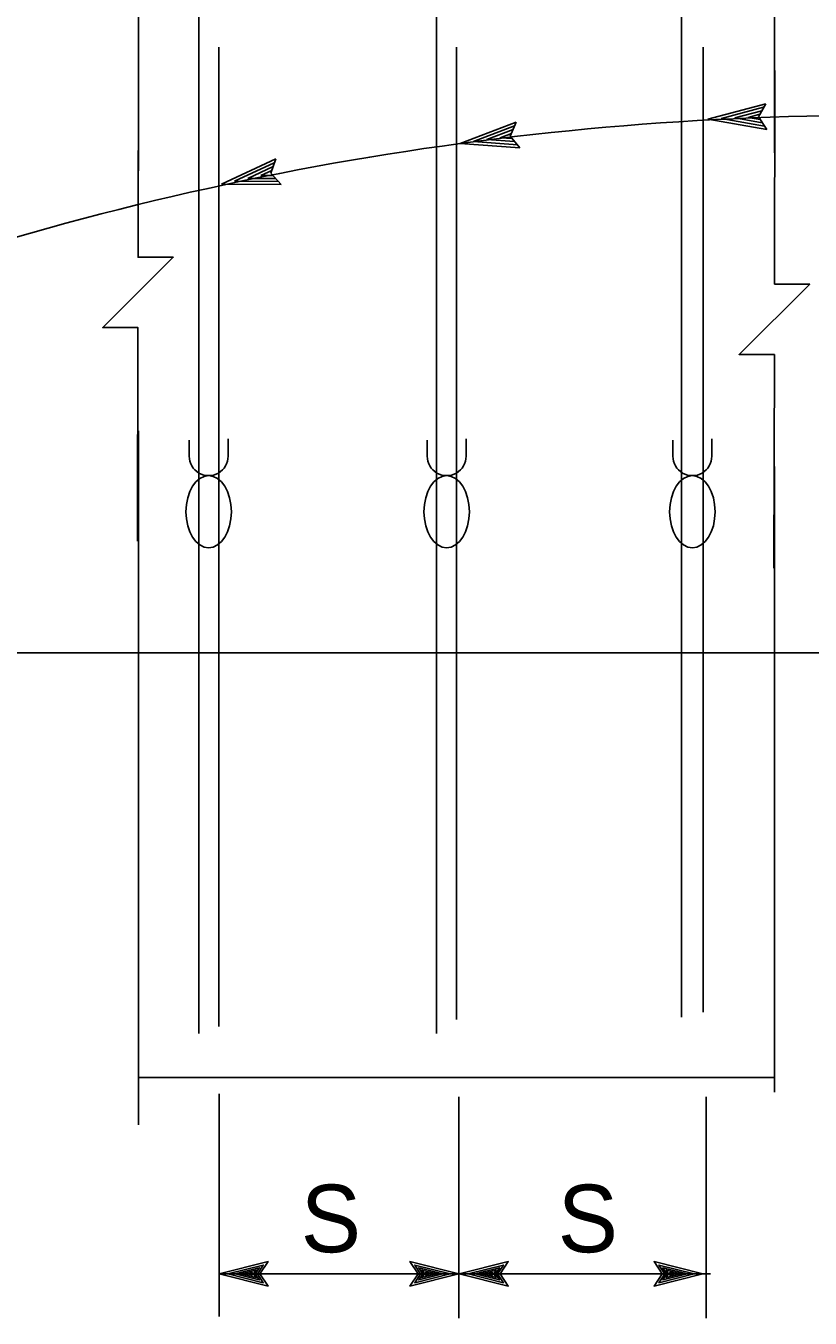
# Model space of a CAD drawing. Extents: x 0 to 2.83, y 0 to 1.83.
# Drawn here: x 0.5051 to 0.6405, y 1.2483 to 1.4714 of the extents above; entities that cross this region are included whole.
import ezdxf

# ---------------------------------------------------------------- set-up
doc = ezdxf.new("R2010")
doc.units = 0
for name, color, linetype in [('212 Leaders and Dim Lines', 7, 'Continuous'), ('213 Rebar', 7, 'Continuous'), ('251 Masonry', 7, 'Continuous'), ('256 Not Assigned', 7, 'Continuous')]:
    doc.layers.add(name, color=color, linetype=linetype)

msp = doc.modelspace()

# ---------------------------------------------------------------- linework, layer by layer
at = {"layer": '212 Leaders and Dim Lines'}
for p, q in [((0.5384825826812786, 1.248557268592342), (0.5384825826812786, 1.2870346993068482)), ((0.5798523791694459, 1.2482829630367867), (0.5798523791694459, 1.286484352084626)), ((0.6225453327900005, 1.2482829630367867), (0.6225453327900005, 1.286484352084626)), ((0.5384825826812786, 1.2559261922564369), (0.6233084162763506, 1.2559261922564369))]:
    msp.add_line(p, q, dxfattribs=at)
for points in [[(0.5384825826812786, 1.2559261922564369), (0.5469200827342621, 1.253813345007723), (0.5455190410411036, 1.2559261922564369), (0.5469200827342621, 1.2580381714231035), (0.5384825826812786, 1.2559261922564369)], [(0.5384825826812786, 1.2559261922564369), (0.5469200827342621, 1.253813345007723), (0.5455190410411036, 1.2559261922564369), (0.5469200827342621, 1.2580381714231035), (0.5384825826812786, 1.2559261922564369)], [(0.5399808465966592, 1.2559261922564369), (0.5460980341231509, 1.2543923380632784), (0.5450798049299925, 1.2559261922564369), (0.5460980341231509, 1.257459178367548), (0.5399808465966592, 1.2559261922564369)], [(0.5399808465966592, 1.2559261922564369), (0.5460980341231509, 1.2543923380632784), (0.5450798049299925, 1.2559261922564369), (0.5460980341231509, 1.257459178367548), (0.5399808465966592, 1.2559261922564369)], [(0.541236922985548, 1.2559261922564369), (0.5454035896522147, 1.2548784491743894), (0.5447091452077703, 1.2559261922564369), (0.5454035896522147, 1.2569730672564368), (0.541236922985548, 1.2559261922564369)], [(0.541236922985548, 1.2559261922564369), (0.5454035896522147, 1.2548784491743894), (0.5447091452077703, 1.2559261922564369), (0.5454035896522147, 1.2569730672564368), (0.541236922985548, 1.2559261922564369)], [(0.5422725132633258, 1.2559261922564369), (0.5448367493744369, 1.255277754729945), (0.5444140063188814, 1.2559261922564369), (0.5448367493744369, 1.2565737617008812), (0.5422725132633258, 1.2559261922564369)], [(0.5422725132633258, 1.2559261922564369), (0.5448367493744369, 1.255277754729945), (0.5444140063188814, 1.2559261922564369), (0.5448367493744369, 1.2565737617008812), (0.5422725132633258, 1.2559261922564369)], [(0.5423393535411036, 1.25618921308977), (0.5442291104855481, 1.2557117825077229), (0.5440884854855481, 1.2559261922564369), (0.5442291104855481, 1.2561397339231035), (0.5423393535411036, 1.255662303341056)], [(0.5423393535411036, 1.25618921308977), (0.5442291104855481, 1.2557117825077229), (0.5440884854855481, 1.2559261922564369), (0.5442291104855481, 1.2561397339231035), (0.5423393535411036, 1.255662303341056)], [(0.5798523791694459, 1.2559261922564369), (0.5714148791164623, 1.2580381714231035), (0.5728150527540652, 1.2559261922564369), (0.5714148791164623, 1.253813345007723), (0.5798523791694459, 1.2559261922564369)], [(0.5798523791694459, 1.2559261922564369), (0.5714148791164623, 1.2580381714231035), (0.5728150527540652, 1.2559261922564369), (0.5714148791164623, 1.253813345007723), (0.5798523791694459, 1.2559261922564369)], [(0.5783532471985097, 1.2559261922564369), (0.5722369277275734, 1.257459178367548), (0.5732551569207318, 1.2559261922564369), (0.5722369277275734, 1.2543923380632784), (0.5783532471985097, 1.2559261922564369)], [(0.5783532471985097, 1.2559261922564369), (0.5722369277275734, 1.257459178367548), (0.5732551569207318, 1.2559261922564369), (0.5722369277275734, 1.2543923380632784), (0.5783532471985097, 1.2559261922564369)], [(0.5770980388651763, 1.2559261922564369), (0.5729313721985096, 1.2569730672564368), (0.5736258166429541, 1.2559261922564369), (0.5729313721985096, 1.2548784491743894), (0.5770980388651763, 1.2559261922564369)], [(0.5770980388651763, 1.2559261922564369), (0.5729313721985096, 1.2569730672564368), (0.5736258166429541, 1.2559261922564369), (0.5729313721985096, 1.2548784491743894), (0.5770980388651763, 1.2559261922564369)], [(0.576061580531843, 1.2559261922564369), (0.5734982124762874, 1.2565737617008812), (0.573920955531843, 1.2559261922564369), (0.5734982124762874, 1.255277754729945), (0.576061580531843, 1.2559261922564369)], [(0.576061580531843, 1.2559261922564369), (0.5734982124762874, 1.2565737617008812), (0.573920955531843, 1.2559261922564369), (0.5734982124762874, 1.255277754729945), (0.576061580531843, 1.2559261922564369)], [(0.5759956083096207, 1.255662303341056), (0.5741058513651763, 1.2561397339231035), (0.5742464763651762, 1.2559261922564369), (0.5741058513651763, 1.2557117825077229), (0.5759956083096207, 1.25618921308977)], [(0.5759956083096207, 1.255662303341056), (0.5741058513651763, 1.2561397339231035), (0.5742464763651762, 1.2559261922564369), (0.5741058513651763, 1.2557117825077229), (0.5759956083096207, 1.25618921308977)], [(0.5799480266153855, 1.2559261922564369), (0.5883855266418773, 1.253813345007723), (0.5869853530307662, 1.2559261922564369), (0.5883855266418773, 1.2580381714231035), (0.5799480266153855, 1.2559261922564369)], [(0.5799480266153855, 1.2559261922564369), (0.5883855266418773, 1.253813345007723), (0.5869853530307662, 1.2559261922564369), (0.5883855266418773, 1.2580381714231035), (0.5799480266153855, 1.2559261922564369)], [(0.58144715855983, 1.2559261922564369), (0.5875634780307661, 1.2543923380632784), (0.5865452488640995, 1.2559261922564369), (0.5875634780307661, 1.257459178367548), (0.58144715855983, 1.2559261922564369)], [(0.58144715855983, 1.2559261922564369), (0.5875634780307661, 1.2543923380632784), (0.5865452488640995, 1.2559261922564369), (0.5875634780307661, 1.257459178367548), (0.58144715855983, 1.2559261922564369)], [(0.5827023668931633, 1.2559261922564369), (0.5868690335863217, 1.2548784491743894), (0.5861745891418773, 1.2559261922564369), (0.5868690335863217, 1.2569730672564368), (0.5827023668931633, 1.2559261922564369)], [(0.5827023668931633, 1.2559261922564369), (0.5868690335863217, 1.2548784491743894), (0.5861745891418773, 1.2559261922564369), (0.5868690335863217, 1.2569730672564368), (0.5827023668931633, 1.2559261922564369)], [(0.5837388252264967, 1.2559261922564369), (0.5863021933085439, 1.255277754729945), (0.5858794502529884, 1.2559261922564369), (0.5863021933085439, 1.2565737617008812), (0.5837388252264967, 1.2559261922564369)], [(0.5837388252264967, 1.2559261922564369), (0.5863021933085439, 1.255277754729945), (0.5858794502529884, 1.2559261922564369), (0.5863021933085439, 1.2565737617008812), (0.5837388252264967, 1.2559261922564369)], [(0.5838047974487188, 1.25618921308977), (0.5856945543931633, 1.2557117825077229), (0.5855539293931633, 1.2559261922564369), (0.5856945543931633, 1.2561397339231035), (0.5838047974487188, 1.255662303341056)], [(0.5838047974487188, 1.25618921308977), (0.5856945543931633, 1.2557117825077229), (0.5855539293931633, 1.2559261922564369), (0.5856945543931633, 1.2561397339231035), (0.5838047974487188, 1.255662303341056)], [(0.6220227820487397, 1.2559261922564369), (0.613585282022248, 1.2580381714231035), (0.6149854556333592, 1.2559261922564369), (0.613585282022248, 1.253813345007723), (0.6220227820487397, 1.2559261922564369)], [(0.6220227820487397, 1.2559261922564369), (0.613585282022248, 1.2580381714231035), (0.6149854556333592, 1.2559261922564369), (0.613585282022248, 1.253813345007723), (0.6220227820487397, 1.2559261922564369)], [(0.6205236501042953, 1.2559261922564369), (0.6144073306333592, 1.257459178367548), (0.6154255598000258, 1.2559261922564369), (0.6144073306333592, 1.2543923380632784), (0.6205236501042953, 1.2559261922564369)], [(0.6205236501042953, 1.2559261922564369), (0.6144073306333592, 1.257459178367548), (0.6154255598000258, 1.2559261922564369), (0.6144073306333592, 1.2543923380632784), (0.6205236501042953, 1.2559261922564369)], [(0.619268441770962, 1.2559261922564369), (0.6151017750778036, 1.2569730672564368), (0.6157962195222481, 1.2559261922564369), (0.6151017750778036, 1.2548784491743894), (0.619268441770962, 1.2559261922564369)], [(0.619268441770962, 1.2559261922564369), (0.6151017750778036, 1.2569730672564368), (0.6157962195222481, 1.2559261922564369), (0.6151017750778036, 1.2548784491743894), (0.619268441770962, 1.2559261922564369)], [(0.6182319834111369, 1.2559261922564369), (0.6156686153555814, 1.2565737617008812), (0.6160913584111369, 1.2559261922564369), (0.6156686153555814, 1.255277754729945), (0.6182319834111369, 1.2559261922564369)], [(0.6182319834111369, 1.2559261922564369), (0.6156686153555814, 1.2565737617008812), (0.6160913584111369, 1.2559261922564369), (0.6156686153555814, 1.255277754729945), (0.6182319834111369, 1.2559261922564369)], [(0.6181660111889147, 1.255662303341056), (0.6162762542444702, 1.2561397339231035), (0.6164168792444702, 1.2559261922564369), (0.6162762542444702, 1.2557117825077229), (0.6181660111889147, 1.25618921308977)], [(0.6181660111889147, 1.255662303341056), (0.6162762542444702, 1.2561397339231035), (0.6164168792444702, 1.2559261922564369), (0.6162762542444702, 1.2557117825077229), (0.6181660111889147, 1.25618921308977)]]:
    msp.add_lwpolyline(points, dxfattribs=at)
at = {"layer": '213 Rebar'}
for p, q in [((0.5349882607400385, 1.5652623920248776), (0.5349882607400385, 1.2974045865822827)), ((0.6183325551192496, 1.5652698754442136), (0.6183325551192496, 1.3002688115350638)), ((0.576014816903209, 1.5636844475662335), (0.576014816903209, 1.2974045865822827)), ((0.5384053738723651, 1.4677234966084187), (0.5384053738723651, 1.2986321115544772)), ((0.5794319300620273, 1.4677234966084187), (0.5794319300620273, 1.2998596365531632)), ((0.6220364307103338, 1.4677234966084187), (0.6220364307103338, 1.3010871615518491)), ((0.5333081985935445, 1.3970912676424534), (0.5333081985935445, 1.3998545723085216)), ((0.540018354851492, 1.3970912676424534), (0.540018354851492, 1.400072939502565)), ((0.5744051463346236, 1.3970912676424534), (0.5744051463346236, 1.3998545723085216)), ((0.581115302592571, 1.3970912676424534), (0.581115302592571, 1.400072939502565)), ((0.6168356233685975, 1.3970912676424534), (0.6168356233685975, 1.3998545723085216)), ((0.623545779626545, 1.3970912676424534), (0.623545779626545, 1.400072939502565)), ((0.14298337308948025, 1.3631601431763156), (0.6751824533008125, 1.3631601431763156))]:
    msp.add_line(p, q, dxfattribs=at)
for centre in [(0.536663525000868, 1.3970913704676733), (0.5777604727582177, 1.3970913704676733), (0.6201909497938292, 1.3970913704676733)]:
    msp.add_arc(centre, 0.0033550026562500185, 179.9985722222222, 0.0010916666666389574, dxfattribs=at)
for centre in [(0.536663525000868, 1.3875089228114232), (0.5777604727582177, 1.3875089228114232), (0.6201909497938292, 1.3875089228114232)]:
    msp.add_ellipse(centre, major_axis=(3.813210293058143e-19, 0.006227445000000079), ratio=0.6306209850106987, dxfattribs=at)
at = {"layer": '251 Masonry'}
for p, q in [((0.5245326319241651, 1.7052361911290088), (0.5245326319241651, 1.446386035275794)), ((0.6343641495121517, 1.704106685339571), (0.6343641495121517, 1.4494816673830038)), ((0.5245326319241651, 1.4014993697344973), (0.5245326319241651, 1.2816715200897768)), ((0.6343641495121517, 1.3953081055465695), (0.6343641495121517, 1.2873190490369666)), ((0.5246897837567167, 1.2898307062777845), (0.6343641495121517, 1.2898307062777845))]:
    msp.add_line(p, q, dxfattribs=at)
for points in [[(0.5245580023160819, 1.4683284971297763), (0.5244764046434996, 1.4314463505531902), (0.530552778697002, 1.4314329072557332), (0.518373143995083, 1.4193070457701344), (0.5244495180220936, 1.4192936024726774), (0.5243679203760032, 1.3824114559490748)], [(0.6344529420822932, 1.4636850489557156), (0.634371344409711, 1.4268029024056215), (0.6404477184632134, 1.4267894590816725), (0.6282680837612944, 1.4146635976225657), (0.6343444578147966, 1.4146501542986167), (0.6342628601422146, 1.377768007775014)]]:
    msp.add_lwpolyline(points, dxfattribs=at)
at = {"layer": '256 Not Assigned'}
for p, q in [((0.6228645900085009, 1.4552925351874373), (0.6328495419195957, 1.4579560769918614)), ((0.6252011386999353, 1.4553975048988763), (0.6324798983683686, 1.4573347680625268)), ((0.6328495419195957, 1.4579560769918614), (0.6316003712441957, 1.455663884675659)), ((0.6328493316544833, 1.457955438116536), (0.6328493316544833, 1.457955438116536)), ((0.5801023863781771, 1.4510673507358973), (0.589753583789911, 1.4547607221580259)), ((0.589753583789911, 1.4547607221580259), (0.5887512181285748, 1.4523503051098778)), ((0.5897540124001232, 1.4547598730175881), (0.5897540124001232, 1.4547598730175881)), ((0.6330403166192429, 1.453470558104083), (0.6228645900085009, 1.4552925351874373)), ((0.6228645900085009, 1.4552925351874373), (0.6228645900085009, 1.4552925351874373)), ((0.6326506775631379, 1.4540525026597926), (0.6251826109446225, 1.455389617851059)), ((0.6275058440553827, 1.4554864012372488), (0.6322068766300767, 1.4567402540401195)), ((0.6322321955220092, 1.4546403994110126), (0.6275058440553827, 1.4554864012372488)), ((0.6298266833175722, 1.4555834414080846), (0.6318389314127089, 1.45611980233121)), ((0.6319116231643185, 1.4552100574585316), (0.6298266833175722, 1.4555834414080846)), ((0.6316003712441957, 1.455663884675659), (0.6330403166192429, 1.453470558104083)), ((0.5824153022458523, 1.4514162464162141), (0.5894523437688279, 1.454105748239695)), ((0.5846981943906847, 1.451745991599376), (0.5892429662362152, 1.4534846232956458)), ((0.5869962581290158, 1.452085259484706), (0.5889407193427453, 1.4528287416106085)), ((0.6330403166192429, 1.453470558104083), (0.6330403166192429, 1.453470558104083)), ((0.5904120673103398, 1.4503198931237755), (0.5801023863781771, 1.4510673507358973)), ((0.5801023863781771, 1.4510673507358973), (0.5801023863781771, 1.4510673507358973)), ((0.5899647948968256, 1.450857962633072), (0.582397734843393, 1.4514075122678247)), ((0.5894870943372351, 1.4513993195845525), (0.5846981943906847, 1.451745991599376)), ((0.5891082253743892, 1.4519316936300015), (0.5869962581290158, 1.452085259484706)), ((0.5887512181285748, 1.4523503051098778), (0.5904120673103398, 1.4503198931237755)), ((0.5904120673103398, 1.4503198931237755), (0.5904120673103398, 1.4503198931237755)), ((0.5388721576567843, 1.4440534650673669), (0.5482425737077822, 1.4484099664265002)), ((0.5482425737077822, 1.4484099664265002), (0.547410287885198, 1.445935961732584)), ((0.5482425737077822, 1.4484099664265002), (0.5482425737077822, 1.4484099664265002)), ((0.5411544190327705, 1.444563095829431), (0.5479876713278049, 1.4477349625375098)), ((0.5434096469435157, 1.445050290639038), (0.5478213014748364, 1.4471025154913622)), ((0.5456785502460425, 1.4455489166968012), (0.547566617413467, 1.4464260235866089)), ((0.547410287885198, 1.445935961732584), (0.5492098870595454, 1.4440264634452233)), ((0.5492098870595454, 1.4440264634452233), (0.5388721576567843, 1.4440534650673669)), ((0.5388721576567843, 1.4440534650673669), (0.5388721576567843, 1.4440534650673669)), ((0.5487248231147905, 1.4445325379531972), (0.5411381374609487, 1.444551814206745)), ((0.5482115287805094, 1.4450372821508657), (0.5434096469435157, 1.445050290639038)), ((0.5477967082452404, 1.4455432515395288), (0.5456785502460425, 1.4455489166968012)), ((0.5492098870595454, 1.4440264634452233), (0.5492098870595454, 1.4440264634452233))]:
    msp.add_line(p, q, dxfattribs=at)
for centre, start, end in [((0.5538354206845229, 0.9805879346016118), 91.1922464083953, 115.56970196395086), ((0.6521061795283355, 0.9194031616737748), 88.58704079341344, 110.2138769210554)]:
    msp.add_arc(centre, 0.5365296518409951, start, end, dxfattribs=at)

# ---------------------------------------------------------------- texts
at = {"layer": '212 Leaders and Dim Lines'}
for p in [(0.5525673384324249, 1.2596581903147785), (0.596936262043536, 1.2596581903147785)]:
    msp.add_text('S', height=0.011666661458333333, dxfattribs=at).set_placement(p)

doc.saveas('drawing.dxf')
